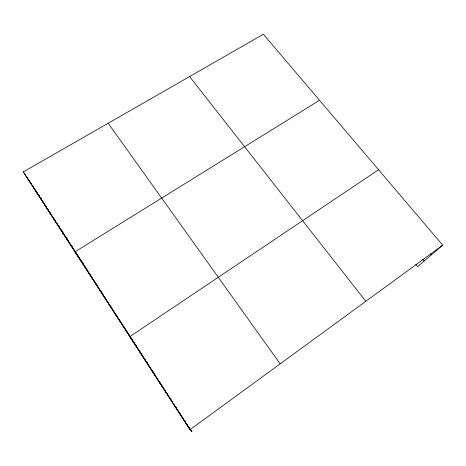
<?xml version="1.0" encoding="UTF-8"?>
<svg xmlns="http://www.w3.org/2000/svg" width="466" height="466" viewBox="0 0 466 466"><rect width="100%" height="100%" fill="white"/><g stroke="black" fill="none" stroke-linecap="round" stroke-linejoin="round"><path stroke-width="0.7" d="M190.367 429.308L191.945 431.743L190.006 429.687L23.3 171.913L263.383 34.257L442.7 245.174L417.577 266.645L415.754 264.443M190.006 429.687L442.7 245.174M378.567 169.74L129.828 336.638L133.375 341.747M319.519 100.283L74.974 251.809L82.156 262.486M430.497 253.72L431.417 254.815M422.802 259.364L424.171 261.007M189.598 76.564L365.816 301.316M174.418 405.589L174.989 406.329M159.203 382.062L160.036 383.203M108.164 123.251L280.171 363.853M144.344 359.088L145.421 360.614M134.458 343.314L133.742 342.283L153.046 372.124M135.169 344.345L136.241 345.888L134.703 343.512M115.644 314.707L117.182 316.95M101.78 293.265L103.534 295.846M88.225 272.307L90.183 275.208M82.907 263.599L84.031 265.27M61.617 231.165L63.964 234.666M48.563 210.976L51.091 214.762M23.3 171.913L31.892 184.827M34.659 188.98L32.288 185.421L43.886 203.362M35.445 190.163L37.024 192.54M38.195 194.299L38.969 195.464M40.519 197.788L41.684 199.535M35.789 191.229L38.497 195.289M61.541 230.198L62.316 231.392M66.195 237.386L67.372 239.209M71.315 245.302L72.498 247.126M81.113 260.447L81.894 261.647M85.779 267.659L86.95 269.465M101.617 292.13L102.398 293.347M116.506 315.15L117.671 316.95M146.353 361.278L147.53 363.101M38.2 194.334L39.75 196.734M40.53 197.939L41.695 199.739M42.86 201.545L44.031 203.345M45.196 205.151L46.751 207.551M47.526 208.756L48.307 209.956M49.85 212.345L51.004 214.127M54.073 218.874L55.227 220.651M56.374 222.433L57.528 224.21M58.681 225.993L59.444 227.181M60.982 229.552L62.159 231.369M62.939 232.581L64.512 235.004M65.683 236.821L67.25 239.244M68.036 240.456L69.603 242.879M70.389 244.091L72.347 247.12M73.127 248.331L73.908 249.526M75.457 251.925L76.616 253.72M77.391 254.919L78.94 257.314M79.715 258.514L83.204 263.907M84.369 265.702L85.144 266.901M86.682 269.278L87.451 270.466M88.989 272.843L90.142 274.62M90.905 275.808L92.058 277.59M93.212 279.373L94.365 281.149M95.513 282.932L97.819 286.491M100.173 290.126L101.349 291.943M102.52 293.766L103.697 295.584M104.873 297.401L106.44 299.824M107.617 301.642L108.794 303.459M110.36 305.882L111.525 307.682M112.3 308.882L113.075 310.082M114.63 312.476L115.795 314.276M116.96 316.076L117.735 317.276M119.284 319.676L120.84 322.076M121.614 323.276L122.389 324.476M123.933 326.864L125.092 328.647M125.861 329.835L127.014 331.617M128.167 333.406L129.321 335.188M130.474 336.97L132.012 339.347M137.027 347.1L137.814 348.318M139.777 351.352L141.349 353.781M142.136 354.999L142.922 356.21M144.495 358.639L145.672 360.463M147.244 362.892L148.025 364.103M149.598 366.532L150.768 368.344M151.939 370.15L153.11 371.955M154.275 373.767L155.836 376.178M157.007 377.984L157.788 379.19M159.343 381.602L160.123 382.807M161.685 385.213L162.855 387.025M164.02 388.825L165.18 390.619M166.345 392.419L167.894 394.813M170.993 399.601L172.152 401.395M175.251 406.189L176.416 407.983M177.575 409.777L178.728 411.56M179.882 413.348L180.657 414.536M182.194 416.919L182.963 418.113M184.507 420.495L185.66 422.278M186.435 423.472L187.588 425.254M188.742 427.042L191.439 431.207M44.276 203.974L68.63 241.621M69.405 242.821L82.173 262.562M82.942 263.744L102.701 294.291M103.487 295.502L107.792 302.16M108.566 303.366L119.844 320.794M120.234 321.4L121.777 323.783M122.552 324.977L124.096 327.365M124.865 328.559L133.358 341.689M154.223 373.942L158.143 380.006M158.929 381.217L163.234 387.875M164.015 389.081L172.601 402.356M173.381 403.562L175.333 406.579M176.113 407.785L177.668 410.185M178.443 411.391L182.328 417.396M183.109 418.602L184.664 421.002M185.439 422.208L190.885 430.619M26.172 176.23L190.303 430.002"/></g></svg>
